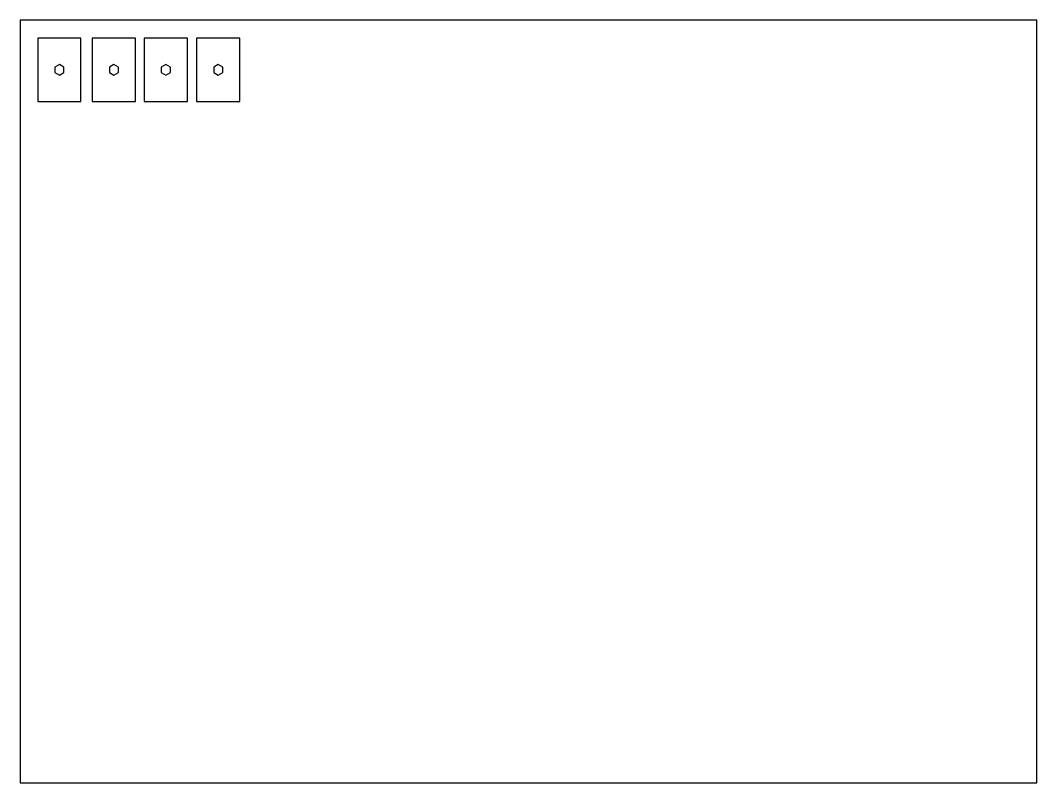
# Model space of a CAD drawing. Header units: inches. Extents: x 0 to 24, y 0 to 18.
import ezdxf

# ---------------------------------------------------------------- set-up
doc = ezdxf.new("R2010")
doc.units = ezdxf.units.IN
doc.header["$MEASUREMENT"] = 0

msp = doc.modelspace()

# ---------------------------------------------------------------- linework, layer by layer
at = {"color": 1}
msp.add_lwpolyline([(0, 0), (24, 0), (24, 18), (0, 18)], close=True, dxfattribs=at)
for points in [[(0.412, 16.081), (1.432, 16.081), (1.432, 17.581), (0.412, 17.581)], [(1.7, 16.081), (2.72, 16.081), (2.72, 17.581), (1.7, 17.581)], [(2.927, 16.081), (3.947, 16.081), (3.947, 17.581), (2.927, 17.581)], [(4.164, 16.081), (5.184, 16.081), (5.184, 17.581), (4.164, 17.581)], [(0.922, 16.956), (0.814, 16.894), (0.814, 16.769), (0.922, 16.706), (1.03, 16.769), (1.03, 16.894)], [(2.21, 16.956), (2.102, 16.894), (2.102, 16.769), (2.21, 16.706), (2.319, 16.769), (2.319, 16.894)], [(3.437, 16.956), (3.329, 16.894), (3.329, 16.769), (3.437, 16.706), (3.546, 16.769), (3.546, 16.894)], [(4.674, 16.956), (4.566, 16.894), (4.566, 16.769), (4.674, 16.706), (4.782, 16.769), (4.782, 16.894)]]:
    msp.add_lwpolyline(points, close=True)

doc.saveas('drawing.dxf')
